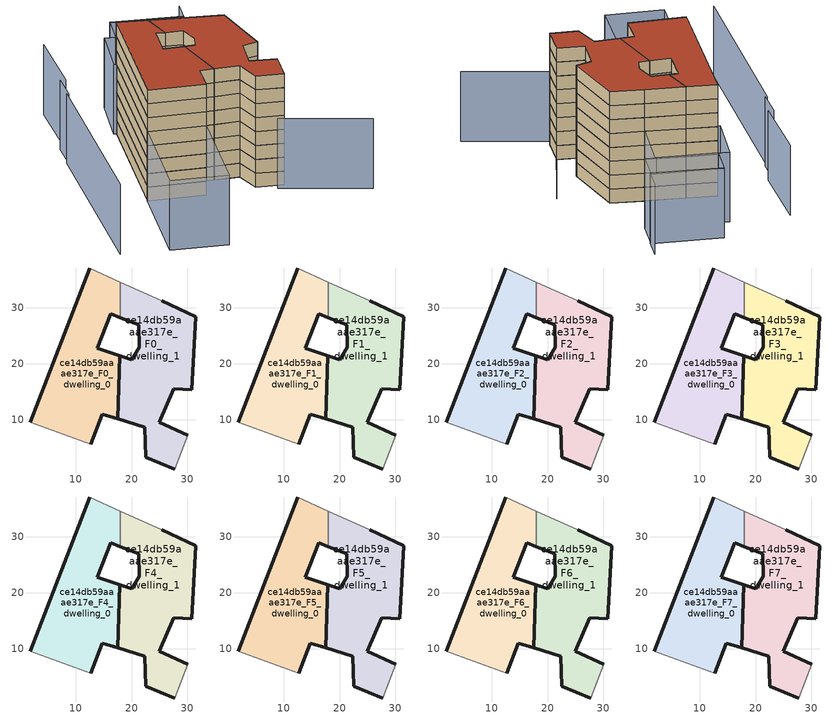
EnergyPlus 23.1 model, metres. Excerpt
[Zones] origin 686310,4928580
ce14db59aaae317e_F0_dwelling_0
 floor ground (EU_floor_Construction): 17.52,10.16 17.91,21.42 13.87,22.74 16.26,28.93 18.03,28.26 18.03,34.64 12.49,37.15 1.83,9.49 12.71,5.55 14.79,11 z0
 wall outside (EU_wall_Construction): 1.83,9.49 12.49,37.15 / 18.03,28.26 16.26,28.93 13.87,22.74 17.91,21.42 17.52,10.16 14.79,11 12.71,5.55 z0:3
 wall adiabatic (EU_wall_Construction): 12.71,5.55 1.83,9.49 / 12.49,37.15 18.03,34.64 z0:3
 wall to ce14db59aaae317e_F0_dwelling_1 (EU_wall_Construction): 18.03,34.64 18.03,28.26 z0:3
ce14db59aaae317e_F0_dwelling_1
 floor ground (EU_floor_Construction): 27.73,1.15 30.09,7.21 24.97,9.49 27.55,15.52 30.75,15.32 31.55,28.45 25.4,31.29 18.03,34.64 18.03,28.26 21.33,27 21.37,22.97 20.03,20.73 17.91,21.42 17.52,10.16 22.37,8.65 22.55,3.26 z0
 wall outside (EU_wall_Construction): 25.4,31.29 31.55,28.45 30.75,15.32 27.55,15.52 24.97,9.49 30.09,7.21 / 27.73,1.15 22.55,3.26 22.37,8.65 17.52,10.16 17.91,21.42 20.03,20.73 21.37,22.97 21.33,27 18.03,28.26 z0:3
 wall adiabatic (EU_wall_Construction): 18.03,34.64 25.4,31.29 / 30.09,7.21 27.73,1.15 z0:3
ce14db59aaae317e_F1_dwelling_0
 floor to ce14db59aaae317e_F0_dwelling_0 (EU_floor_Construction): 17.52,10.16 17.91,21.42 13.87,22.74 16.26,28.93 18.02,28.26 18.02,34.64 12.49,37.15 1.83,9.49 12.71,5.55 14.79,11 z3
 wall outside (EU_wall_Construction): 1.83,9.49 12.49,37.15 / 18.03,28.26 16.26,28.93 13.87,22.74 17.91,21.42 17.52,10.16 14.79,11 12.71,5.55 z3:6
 wall adiabatic (EU_wall_Construction): 12.71,5.55 1.83,9.49 / 12.49,37.15 18.03,34.64 z3:6
 wall to ce14db59aaae317e_F1_dwelling_1 (EU_wall_Construction): 18.03,34.64 18.03,28.26 z3:6
ce14db59aaae317e_F1_dwelling_1
 floor to ce14db59aaae317e_F0_dwelling_1 (EU_floor_Construction): 27.73,1.15 30.09,7.21 24.97,9.49 27.55,15.52 30.75,15.32 31.55,28.45 25.4,31.29 18.02,34.64 18.02,28.26 21.33,27 21.37,22.97 20.03,20.73 17.91,21.42 17.52,10.16 22.37,8.65 22.55,3.26 z3
 wall outside (EU_wall_Construction): 25.4,31.29 31.55,28.45 30.75,15.32 27.55,15.52 24.97,9.49 30.09,7.21 / 27.73,1.15 22.55,3.26 22.37,8.65 17.52,10.16 17.91,21.42 20.03,20.73 21.37,22.97 21.33,27 18.03,28.26 z3:6
 wall adiabatic (EU_wall_Construction): 18.03,34.64 25.4,31.29 / 30.09,7.21 27.73,1.15 z3:6
ce14db59aaae317e_F2_dwelling_0
 floor to ce14db59aaae317e_F1_dwelling_0 (EU_floor_Construction): 17.52,10.16 17.91,21.42 13.87,22.74 16.26,28.93 18.02,28.26 18.02,34.64 12.49,37.15 1.83,9.49 12.71,5.55 14.79,11 z6
 wall outside (EU_wall_Construction): 1.83,9.49 12.49,37.15 / 18.03,28.26 16.26,28.93 13.87,22.74 17.91,21.42 17.52,10.16 14.79,11 12.71,5.55 z6:9
 wall adiabatic (EU_wall_Construction): 12.71,5.55 1.83,9.49 / 12.49,37.15 18.03,34.64 z6:9
 wall to ce14db59aaae317e_F2_dwelling_1 (EU_wall_Construction): 18.03,34.64 18.03,28.26 z6:9
ce14db59aaae317e_F2_dwelling_1
 floor to ce14db59aaae317e_F1_dwelling_1 (EU_floor_Construction): 27.73,1.15 30.09,7.21 24.97,9.49 27.55,15.52 30.75,15.32 31.55,28.45 25.4,31.29 18.02,34.64 18.02,28.26 21.33,27 21.37,22.97 20.03,20.73 17.91,21.42 17.52,10.16 22.37,8.65 22.55,3.26 z6
 wall outside (EU_wall_Construction): 25.4,31.29 31.55,28.45 30.75,15.32 27.55,15.52 24.97,9.49 30.09,7.21 / 27.73,1.15 22.55,3.26 22.37,8.65 17.52,10.16 17.91,21.42 20.03,20.73 21.37,22.97 21.33,27 18.03,28.26 z6:9
 wall adiabatic (EU_wall_Construction): 18.03,34.64 25.4,31.29 / 30.09,7.21 27.73,1.15 z6:9
ce14db59aaae317e_F3_dwelling_0
 floor to ce14db59aaae317e_F2_dwelling_0 (EU_floor_Construction): 17.52,10.16 17.91,21.42 13.87,22.74 16.26,28.93 18.02,28.26 18.02,34.64 12.49,37.15 1.83,9.49 12.71,5.55 14.79,11 z9
 wall outside (EU_wall_Construction): 1.83,9.49 12.49,37.15 / 18.03,28.26 16.26,28.93 13.87,22.74 17.91,21.42 17.52,10.16 14.79,11 12.71,5.55 z9:12
 wall adiabatic (EU_wall_Construction): 12.71,5.55 1.83,9.49 / 12.49,37.15 18.03,34.64 z9:12
 wall to ce14db59aaae317e_F3_dwelling_1 (EU_wall_Construction): 18.03,34.64 18.03,28.26 z9:12
ce14db59aaae317e_F3_dwelling_1
 floor to ce14db59aaae317e_F2_dwelling_1 (EU_floor_Construction): 27.73,1.15 30.09,7.21 24.97,9.49 27.55,15.52 30.75,15.32 31.55,28.45 25.4,31.29 18.02,34.64 18.02,28.26 21.33,27 21.37,22.97 20.03,20.73 17.91,21.42 17.52,10.16 22.37,8.65 22.55,3.26 z9
 wall outside (EU_wall_Construction): 25.4,31.29 31.55,28.45 30.75,15.32 27.55,15.52 24.97,9.49 30.09,7.21 / 27.73,1.15 22.55,3.26 22.37,8.65 17.52,10.16 17.91,21.42 20.03,20.73 21.37,22.97 21.33,27 18.03,28.26 z9:12
 wall adiabatic (EU_wall_Construction): 18.03,34.64 25.4,31.29 / 30.09,7.21 27.73,1.15 z9:12
ce14db59aaae317e_F4_dwelling_0
 floor to ce14db59aaae317e_F3_dwelling_0 (EU_floor_Construction): 17.52,10.16 17.91,21.42 13.87,22.74 16.26,28.93 18.02,28.26 18.02,34.64 12.49,37.15 1.83,9.49 12.71,5.55 14.79,11 z12
 wall outside (EU_wall_Construction): 1.83,9.49 12.49,37.15 / 18.03,28.26 16.26,28.93 13.87,22.74 17.91,21.42 17.52,10.16 14.79,11 12.71,5.55 z12:15
 wall adiabatic (EU_wall_Construction): 12.71,5.55 1.83,9.49 / 12.49,37.15 18.03,34.64 z12:15
 wall to ce14db59aaae317e_F4_dwelling_1 (EU_wall_Construction): 18.03,34.64 18.03,28.26 z12:15
ce14db59aaae317e_F4_dwelling_1
 floor to ce14db59aaae317e_F3_dwelling_1 (EU_floor_Construction): 27.73,1.15 30.09,7.21 24.97,9.49 27.55,15.52 30.75,15.32 31.55,28.45 25.4,31.29 18.02,34.64 18.02,28.26 21.33,27 21.37,22.97 20.03,20.73 17.91,21.42 17.52,10.16 22.37,8.65 22.55,3.26 z12
 wall outside (EU_wall_Construction): 25.4,31.29 31.55,28.45 30.75,15.32 27.55,15.52 24.97,9.49 30.09,7.21 / 27.73,1.15 22.55,3.26 22.37,8.65 17.52,10.16 17.91,21.42 20.03,20.73 21.37,22.97 21.33,27 18.03,28.26 z12:15
 wall adiabatic (EU_wall_Construction): 18.03,34.64 25.4,31.29 / 30.09,7.21 27.73,1.15 z12:15
ce14db59aaae317e_F5_dwelling_0
 floor to ce14db59aaae317e_F4_dwelling_0 (EU_floor_Construction): 17.52,10.16 17.91,21.42 13.87,22.74 16.26,28.93 18.02,28.26 18.02,34.64 12.49,37.15 1.83,9.49 12.71,5.55 14.79,11 z15
 wall outside (EU_wall_Construction): 1.83,9.49 12.49,37.15 / 18.03,28.26 16.26,28.93 13.87,22.74 17.91,21.42 17.52,10.16 14.79,11 12.71,5.55 z15:18
 wall adiabatic (EU_wall_Construction): 12.71,5.55 1.83,9.49 / 12.49,37.15 18.03,34.64 z15:18
 wall to ce14db59aaae317e_F5_dwelling_1 (EU_wall_Construction): 18.03,34.64 18.03,28.26 z15:18
ce14db59aaae317e_F5_dwelling_1
 floor to ce14db59aaae317e_F4_dwelling_1 (EU_floor_Construction): 27.73,1.15 30.09,7.21 24.97,9.49 27.55,15.52 30.75,15.32 31.55,28.45 25.4,31.29 18.02,34.64 18.02,28.26 21.33,27 21.37,22.97 20.03,20.73 17.91,21.42 17.52,10.16 22.37,8.65 22.55,3.26 z15
 wall outside (EU_wall_Construction): 25.4,31.29 31.55,28.45 30.75,15.32 27.55,15.52 24.97,9.49 30.09,7.21 / 27.73,1.15 22.55,3.26 22.37,8.65 17.52,10.16 17.91,21.42 20.03,20.73 21.37,22.97 21.33,27 18.03,28.26 z15:18
 wall adiabatic (EU_wall_Construction): 18.03,34.64 25.4,31.29 / 30.09,7.21 27.73,1.15 z15:18
ce14db59aaae317e_F6_dwelling_0
 floor to ce14db59aaae317e_F5_dwelling_0 (EU_floor_Construction): 17.52,10.16 17.91,21.42 13.87,22.74 16.26,28.93 18.02,28.26 18.02,34.64 12.49,37.15 1.83,9.49 12.71,5.55 14.79,11 z18
 wall outside (EU_wall_Construction): 1.83,9.49 12.49,37.15 / 18.03,28.26 16.26,28.93 13.87,22.74 17.91,21.42 17.52,10.16 14.79,11 12.71,5.55 z18:21
 wall adiabatic (EU_wall_Construction): 12.71,5.55 1.83,9.49 / 12.49,37.15 18.03,34.64 z18:21
 wall to ce14db59aaae317e_F6_dwelling_1 (EU_wall_Construction): 18.03,34.64 18.03,28.26 z18:21
ce14db59aaae317e_F6_dwelling_1
 floor to ce14db59aaae317e_F5_dwelling_1 (EU_floor_Construction): 27.73,1.15 30.09,7.21 24.97,9.49 27.55,15.52 30.75,15.32 31.55,28.45 25.4,31.29 18.02,34.64 18.02,28.26 21.33,27 21.37,22.97 20.03,20.73 17.91,21.42 17.52,10.16 22.37,8.65 22.55,3.26 z18
 wall outside (EU_wall_Construction): 25.4,31.29 31.55,28.45 30.75,15.32 27.55,15.52 24.97,9.49 30.09,7.21 / 27.73,1.15 22.55,3.26 22.37,8.65 17.52,10.16 17.91,21.42 20.03,20.73 21.37,22.97 21.33,27 18.03,28.26 z18:21
 wall adiabatic (EU_wall_Construction): 18.03,34.64 25.4,31.29 / 30.09,7.21 27.73,1.15 z18:21
ce14db59aaae317e_F7_dwelling_0
 floor to ce14db59aaae317e_F6_dwelling_0 (EU_floor_Construction): 17.52,10.16 17.91,21.42 13.87,22.74 16.26,28.93 18.02,28.26 18.02,34.64 12.49,37.15 1.83,9.49 12.71,5.55 14.79,11 z21
 wall outside (EU_wall_Construction): 1.83,9.49 12.49,37.15 / 18.03,28.26 16.26,28.93 13.87,22.74 17.91,21.42 17.52,10.16 14.79,11 12.71,5.55 z21:24
 wall adiabatic (EU_wall_Construction): 12.71,5.55 1.83,9.49 / 12.49,37.15 18.03,34.64 z21:24
 wall to ce14db59aaae317e_F7_dwelling_1 (EU_wall_Construction): 18.03,34.64 18.03,28.26 z21:24
 roof outside (EU_roof_Construction): 18.03,34.64 18.03,28.26 16.26,28.93 13.87,22.74 17.91,21.42 17.52,10.16 14.79,11 12.71,5.55 1.83,9.49 12.49,37.15 z24
ce14db59aaae317e_F7_dwelling_1
 floor to ce14db59aaae317e_F6_dwelling_1 (EU_floor_Construction): 27.73,1.15 30.09,7.21 24.97,9.49 27.55,15.52 30.75,15.32 31.55,28.45 25.4,31.29 18.02,34.64 18.02,28.26 21.33,27 21.37,22.97 20.03,20.73 17.91,21.42 17.52,10.16 22.37,8.65 22.55,3.26 z21
 wall outside (EU_wall_Construction): 25.4,31.29 31.55,28.45 30.75,15.32 27.55,15.52 24.97,9.49 30.09,7.21 / 27.73,1.15 22.55,3.26 22.37,8.65 17.52,10.16 17.91,21.42 20.03,20.73 21.37,22.97 21.33,27 18.03,28.26 z21:24
 wall adiabatic (EU_wall_Construction): 18.03,34.64 25.4,31.29 / 30.09,7.21 27.73,1.15 z21:24
 roof outside (EU_roof_Construction): 31.55,28.45 30.75,15.32 27.55,15.52 24.97,9.49 30.09,7.21 27.73,1.15 22.55,3.26 22.37,8.65 17.52,10.16 17.91,21.42 20.03,20.73 21.37,22.97 21.33,27 18.03,28.26 18.03,34.64 25.4,31.29 z24
shading: 41.36,-9.23 25.9,0.63 / 25.9,0.63 39.12,21.37 / -2.42,31.56 -14.71,-6.55 / -0.3,37.12 -2.1,31.46 / 5.15,51.43 0.61,36.66 / 36.06,51.3 34.31,47.03 / 34.31,47.03 20.89,52.5 / 12.71,5.55 5.04,-14.51 / 5.04,-14.51 -5.82,-10.36 / -5.82,-10.36 1.85,9.71 / 1.85,9.71 12.71,5.55 / 16.42,47.6 29.91,41.83 / 29.91,41.83 25.4,31.29 / 25.4,31.29 11.91,37.06 / 11.91,37.06 16.42,47.6 / 18.47,46.57 21.03,52.75 / 21.03,52.75 34.27,47.26 / 34.27,47.26 31.71,41.09 / 31.71,41.09 18.47,46.57 z0:15
[Building]
EU S2 Campaign: North Axis=0; Terrain=City; Solar Distribution=FullExterior
[Site:Location]
Bologna: Latitude=44.5; Longitude=11.25; Time Zone=1; Elevation=37
[SizingPeriod:WeatherFileDays]
AnnualSizingPeriod: Begin Month=1; Begin Day of Month=1; End Month=12; End Day of Month=31; Day of Week for Start Day=Monday; Use Weather File Daylight Saving Period=No; Use Weather File Rain and Snow Indicators=No
[MATERIAL]
EU_InternalMass_Material: Roughness=MediumRough; Thickness=0.1; Conductivity=1; Density=1800; Specific Heat=900; Thermal Absorptance=0.9; Solar Absorptance=0.7; Visible Absorptance=0.7
[MATERIAL:NOMASS] Roughness=MediumRough; Thermal Absorptance=0.9; Solar Absorptance=0.7; Visible Absorptance=0.7
Name | Thermal Resistance
EU_wall_NoMass | 0.905828
EU_roof_NoMass | 0.37593
EU_floor_NoMass | 0.67114
[CONSTRUCTION]
EU_wall_Construction: EU_wall_NoMass
EU_roof_Construction: EU_roof_NoMass
EU_floor_Construction: EU_floor_NoMass
EU_InternalMass_Construction: EU_InternalMass_Material
[ZONE] Type=1; Multiplier=1; Ceiling Height=autocalculate; Floor Area=autocalculate; Part of Total Floor Area=Yes
Name | Volume
ce14db59aaae317e_F0_dwelling_0 | 870.811
ce14db59aaae317e_F1_dwelling_0; ce14db59aaae317e_F2_dwelling_0; ce14db59aaae317e_F3_dwelling_0; ce14db59aaae317e_F4_dwelling_0; ce14db59aaae317e_F5_dwelling_0; ce14db59aaae317e_F6_dwelling_0; ce14db59aaae317e_F7_dwelling_0 | 870.81
ce14db59aaae317e_F0_dwelling_1; ce14db59aaae317e_F1_dwelling_1; ce14db59aaae317e_F2_dwelling_1; ce14db59aaae317e_F3_dwelling_1; ce14db59aaae317e_F4_dwelling_1; ce14db59aaae317e_F5_dwelling_1; ce14db59aaae317e_F6_dwelling_1; ce14db59aaae317e_F7_dwelling_1 | 870.789
[INTERNALMASS] Construction=EU_InternalMass_Construction
Name | Zone or ZoneList | Surface Area
ce14db59aaae317e_F0_dwelling_0_EU_InternalMass | ce14db59aaae317e_F0_dwelling_0 | 290.27
ce14db59aaae317e_F0_dwelling_1_EU_InternalMass | ce14db59aaae317e_F0_dwelling_1 | 290.264
ce14db59aaae317e_F1_dwelling_0_EU_InternalMass | ce14db59aaae317e_F1_dwelling_0 | 290.27
ce14db59aaae317e_F1_dwelling_1_EU_InternalMass | ce14db59aaae317e_F1_dwelling_1 | 290.264
ce14db59aaae317e_F2_dwelling_0_EU_InternalMass | ce14db59aaae317e_F2_dwelling_0 | 290.27
ce14db59aaae317e_F2_dwelling_1_EU_InternalMass | ce14db59aaae317e_F2_dwelling_1 | 290.264
ce14db59aaae317e_F3_dwelling_0_EU_InternalMass | ce14db59aaae317e_F3_dwelling_0 | 290.27
ce14db59aaae317e_F3_dwelling_1_EU_InternalMass | ce14db59aaae317e_F3_dwelling_1 | 290.264
ce14db59aaae317e_F4_dwelling_0_EU_InternalMass | ce14db59aaae317e_F4_dwelling_0 | 290.27
ce14db59aaae317e_F4_dwelling_1_EU_InternalMass | ce14db59aaae317e_F4_dwelling_1 | 290.264
ce14db59aaae317e_F5_dwelling_0_EU_InternalMass | ce14db59aaae317e_F5_dwelling_0 | 290.27
ce14db59aaae317e_F5_dwelling_1_EU_InternalMass | ce14db59aaae317e_F5_dwelling_1 | 290.264
ce14db59aaae317e_F6_dwelling_0_EU_InternalMass | ce14db59aaae317e_F6_dwelling_0 | 290.27
ce14db59aaae317e_F6_dwelling_1_EU_InternalMass | ce14db59aaae317e_F6_dwelling_1 | 290.264
ce14db59aaae317e_F7_dwelling_0_EU_InternalMass | ce14db59aaae317e_F7_dwelling_0 | 290.27
ce14db59aaae317e_F7_dwelling_1_EU_InternalMass | ce14db59aaae317e_F7_dwelling_1 | 290.264
[OTHEREQUIPMENT] Fuel Type=Electricity; Design Level Calculation Method=Watts/Area; Power per Zone Floor Area=1; Fraction Latent=0; Fraction Radiant=0; Fraction Lost=0; Carbon Dioxide Generation Rate=0; EndUse Subcategory=EU_Step8_InternalGains
Name | Zone or ZoneList or Space or SpaceList | Schedule
EU_Step8_InternalGain_ce14db59aaae317e_F0_dwelling_0_f000 | ce14db59aaae317e_F0_dwelling_0 | EU_Step8_GainSchedule_ce14db59aaae317e_F0_dwelling_0_f000
EU_Step8_InternalGain_ce14db59aaae317e_F0_dwelling_1_f000 | ce14db59aaae317e_F0_dwelling_1 | EU_Step8_GainSchedule_ce14db59aaae317e_F0_dwelling_1_f000
EU_Step8_InternalGain_ce14db59aaae317e_F1_dwelling_0_f000 | ce14db59aaae317e_F1_dwelling_0 | EU_Step8_GainSchedule_ce14db59aaae317e_F1_dwelling_0_f000
EU_Step8_InternalGain_ce14db59aaae317e_F1_dwelling_1_f000 | ce14db59aaae317e_F1_dwelling_1 | EU_Step8_GainSchedule_ce14db59aaae317e_F1_dwelling_1_f000
EU_Step8_InternalGain_ce14db59aaae317e_F2_dwelling_0_f000 | ce14db59aaae317e_F2_dwelling_0 | EU_Step8_GainSchedule_ce14db59aaae317e_F2_dwelling_0_f000
EU_Step8_InternalGain_ce14db59aaae317e_F2_dwelling_1_f000 | ce14db59aaae317e_F2_dwelling_1 | EU_Step8_GainSchedule_ce14db59aaae317e_F2_dwelling_1_f000
EU_Step8_InternalGain_ce14db59aaae317e_F3_dwelling_0_f000 | ce14db59aaae317e_F3_dwelling_0 | EU_Step8_GainSchedule_ce14db59aaae317e_F3_dwelling_0_f000
EU_Step8_InternalGain_ce14db59aaae317e_F3_dwelling_1_f000 | ce14db59aaae317e_F3_dwelling_1 | EU_Step8_GainSchedule_ce14db59aaae317e_F3_dwelling_1_f000
EU_Step8_InternalGain_ce14db59aaae317e_F4_dwelling_0_f000 | ce14db59aaae317e_F4_dwelling_0 | EU_Step8_GainSchedule_ce14db59aaae317e_F4_dwelling_0_f000
EU_Step8_InternalGain_ce14db59aaae317e_F4_dwelling_1_f000 | ce14db59aaae317e_F4_dwelling_1 | EU_Step8_GainSchedule_ce14db59aaae317e_F4_dwelling_1_f000
EU_Step8_InternalGain_ce14db59aaae317e_F5_dwelling_0_f000 | ce14db59aaae317e_F5_dwelling_0 | EU_Step8_GainSchedule_ce14db59aaae317e_F5_dwelling_0_f000
EU_Step8_InternalGain_ce14db59aaae317e_F5_dwelling_1_f000 | ce14db59aaae317e_F5_dwelling_1 | EU_Step8_GainSchedule_ce14db59aaae317e_F5_dwelling_1_f000
EU_Step8_InternalGain_ce14db59aaae317e_F6_dwelling_0_f000 | ce14db59aaae317e_F6_dwelling_0 | EU_Step8_GainSchedule_ce14db59aaae317e_F6_dwelling_0_f000
EU_Step8_InternalGain_ce14db59aaae317e_F6_dwelling_1_f000 | ce14db59aaae317e_F6_dwelling_1 | EU_Step8_GainSchedule_ce14db59aaae317e_F6_dwelling_1_f000
EU_Step8_InternalGain_ce14db59aaae317e_F7_dwelling_0_f000 | ce14db59aaae317e_F7_dwelling_0 | EU_Step8_GainSchedule_ce14db59aaae317e_F7_dwelling_0_f000
EU_Step8_InternalGain_ce14db59aaae317e_F7_dwelling_1_f000 | ce14db59aaae317e_F7_dwelling_1 | EU_Step8_GainSchedule_ce14db59aaae317e_F7_dwelling_1_f000
[ZONEVENTILATION:DESIGNFLOWRATE] Schedule=EU_AlwaysOn; Design Flow Rate Calculation Method=AirChanges/Hour; Air Changes per Hour=0.73129; Ventilation Type=Natural; Fan Pressure Rise=0; Fan Total Efficiency=1; Constant Term Coefficient=1; Temperature Term Coefficient=0; Velocity Term Coefficient=0; Velocity Squared Term Coefficient=0; Minimum Indoor Temperature=-100; Maximum Indoor Temperature=100; Delta Temperature=-100; Minimum Outdoor Temperature=-100; Maximum Outdoor Temperature=100; Maximum Wind Speed=40
Name | Zone or ZoneList or Space or SpaceList
EU_ConstantAir_ce14db59aaae317e_F0_dwelling_0 | ce14db59aaae317e_F0_dwelling_0
EU_ConstantAir_ce14db59aaae317e_F0_dwelling_1 | ce14db59aaae317e_F0_dwelling_1
EU_ConstantAir_ce14db59aaae317e_F1_dwelling_0 | ce14db59aaae317e_F1_dwelling_0
EU_ConstantAir_ce14db59aaae317e_F1_dwelling_1 | ce14db59aaae317e_F1_dwelling_1
EU_ConstantAir_ce14db59aaae317e_F2_dwelling_0 | ce14db59aaae317e_F2_dwelling_0
EU_ConstantAir_ce14db59aaae317e_F2_dwelling_1 | ce14db59aaae317e_F2_dwelling_1
EU_ConstantAir_ce14db59aaae317e_F3_dwelling_0 | ce14db59aaae317e_F3_dwelling_0
EU_ConstantAir_ce14db59aaae317e_F3_dwelling_1 | ce14db59aaae317e_F3_dwelling_1
EU_ConstantAir_ce14db59aaae317e_F4_dwelling_0 | ce14db59aaae317e_F4_dwelling_0
EU_ConstantAir_ce14db59aaae317e_F4_dwelling_1 | ce14db59aaae317e_F4_dwelling_1
EU_ConstantAir_ce14db59aaae317e_F5_dwelling_0 | ce14db59aaae317e_F5_dwelling_0
EU_ConstantAir_ce14db59aaae317e_F5_dwelling_1 | ce14db59aaae317e_F5_dwelling_1
EU_ConstantAir_ce14db59aaae317e_F6_dwelling_0 | ce14db59aaae317e_F6_dwelling_0
EU_ConstantAir_ce14db59aaae317e_F6_dwelling_1 | ce14db59aaae317e_F6_dwelling_1
EU_ConstantAir_ce14db59aaae317e_F7_dwelling_0 | ce14db59aaae317e_F7_dwelling_0
EU_ConstantAir_ce14db59aaae317e_F7_dwelling_1 | ce14db59aaae317e_F7_dwelling_1
[HVACTEMPLATE:THERMOSTAT] Constant Heating Setpoint=20; Constant Cooling Setpoint=50
EU_HeatOnly_ce14db59aaae317e_F0_dwelling_0; EU_HeatOnly_ce14db59aaae317e_F0_dwelling_1; EU_HeatOnly_ce14db59aaae317e_F1_dwelling_0; EU_HeatOnly_ce14db59aaae317e_F1_dwelling_1; EU_HeatOnly_ce14db59aaae317e_F2_dwelling_0; EU_HeatOnly_ce14db59aaae317e_F2_dwelling_1; EU_HeatOnly_ce14db59aaae317e_F3_dwelling_0; EU_HeatOnly_ce14db59aaae317e_F3_dwelling_1; EU_HeatOnly_ce14db59aaae317e_F4_dwelling_0; EU_HeatOnly_ce14db59aaae317e_F4_dwelling_1; EU_HeatOnly_ce14db59aaae317e_F5_dwelling_0; EU_HeatOnly_ce14db59aaae317e_F5_dwelling_1; EU_HeatOnly_ce14db59aaae317e_F6_dwelling_0; EU_HeatOnly_ce14db59aaae317e_F6_dwelling_1; EU_HeatOnly_ce14db59aaae317e_F7_dwelling_0; EU_HeatOnly_ce14db59aaae317e_F7_dwelling_1
[HVACTEMPLATE:ZONE:IDEALLOADSAIRSYSTEM] System Availability Schedule=EU_AlwaysOn; Maximum Heating Supply Air Temperature=50; Minimum Cooling Supply Air Temperature=13; Maximum Heating Supply Air Humidity Ratio=0.0156; Minimum Cooling Supply Air Humidity Ratio=0.0077; Heating Limit=NoLimit; Cooling Limit=NoLimit; Heating Availability Schedule=EU_AlwaysOn; Cooling Availability Schedule=EU_CoolingOff; Dehumidification Control Type=ConstantSensibleHeatRatio; Cooling Sensible Heat Ratio=0.7; Dehumidification Setpoint=60; Humidification Control Type=None; Humidification Setpoint=30; Outdoor Air Method=None; Outdoor Air Flow Rate per Person=0.00944; Outdoor Air Flow Rate per Zone Floor Area=0; Outdoor Air Flow Rate per Zone=0; Demand Controlled Ventilation Type=None; Outdoor Air Economizer Type=NoEconomizer; Heat Recovery Type=None; Sensible Heat Recovery Effectiveness=0.7; Latent Heat Recovery Effectiveness=0.65
Name | Template Thermostat
ce14db59aaae317e_F0_dwelling_0 | EU_HeatOnly_ce14db59aaae317e_F0_dwelling_0
ce14db59aaae317e_F0_dwelling_1 | EU_HeatOnly_ce14db59aaae317e_F0_dwelling_1
ce14db59aaae317e_F1_dwelling_0 | EU_HeatOnly_ce14db59aaae317e_F1_dwelling_0
ce14db59aaae317e_F1_dwelling_1 | EU_HeatOnly_ce14db59aaae317e_F1_dwelling_1
ce14db59aaae317e_F2_dwelling_0 | EU_HeatOnly_ce14db59aaae317e_F2_dwelling_0
ce14db59aaae317e_F2_dwelling_1 | EU_HeatOnly_ce14db59aaae317e_F2_dwelling_1
ce14db59aaae317e_F3_dwelling_0 | EU_HeatOnly_ce14db59aaae317e_F3_dwelling_0
ce14db59aaae317e_F3_dwelling_1 | EU_HeatOnly_ce14db59aaae317e_F3_dwelling_1
ce14db59aaae317e_F4_dwelling_0 | EU_HeatOnly_ce14db59aaae317e_F4_dwelling_0
ce14db59aaae317e_F4_dwelling_1 | EU_HeatOnly_ce14db59aaae317e_F4_dwelling_1
ce14db59aaae317e_F5_dwelling_0 | EU_HeatOnly_ce14db59aaae317e_F5_dwelling_0
ce14db59aaae317e_F5_dwelling_1 | EU_HeatOnly_ce14db59aaae317e_F5_dwelling_1
ce14db59aaae317e_F6_dwelling_0 | EU_HeatOnly_ce14db59aaae317e_F6_dwelling_0
ce14db59aaae317e_F6_dwelling_1 | EU_HeatOnly_ce14db59aaae317e_F6_dwelling_1
ce14db59aaae317e_F7_dwelling_0 | EU_HeatOnly_ce14db59aaae317e_F7_dwelling_0
ce14db59aaae317e_F7_dwelling_1 | EU_HeatOnly_ce14db59aaae317e_F7_dwelling_1
[SIZING:ZONE] Zone Cooling Design Supply Air Temperature Input Method=SupplyAirTemperature; Zone Cooling Design Supply Air Temperature=13; Zone Heating Design Supply Air Temperature Input Method=SupplyAirTemperature; Zone Heating Design Supply Air Temperature=50; Zone Cooling Design Supply Air Humidity Ratio=0.008; Zone Heating Design Supply Air Humidity Ratio=0.008; Cooling Design Air Flow Method=DesignDay; Cooling Design Air Flow Rate=0; Cooling Minimum Air Flow per Zone Floor Area=0.000762; Cooling Minimum Air Flow=0; Cooling Minimum Air Flow Fraction=0.2; Heating Design Air Flow Method=DesignDay; Heating Design Air Flow Rate=0; Heating Maximum Air Flow per Zone Floor Area=0.002032; Heating Maximum Air Flow=0.141576; Heating Maximum Air Flow Fraction=0.3; Account for Dedicated Outdoor Air System=No; Dedicated Outdoor Air System Control Strategy=NeutralSupplyAir; Dedicated Outdoor Air Low Setpoint Temperature for Design=autosize; Dedicated Outdoor Air High Setpoint Temperature for Design=autosize; Zone Load Sizing Method=Sensible Load Only No Latent Load; Zone Latent Cooling Design Supply Air Humidity Ratio Input Method=HumidityRatioDifference; Zone Cooling Design Supply Air Humidity Ratio Difference=0.005; Zone Latent Heating Design Supply Air Humidity Ratio Input Method=HumidityRatioDifference; Zone Humidification Design Supply Air Humidity Ratio Difference=0.005
ce14db59aaae317e_F0_dwelling_0; ce14db59aaae317e_F0_dwelling_1; ce14db59aaae317e_F1_dwelling_0; ce14db59aaae317e_F1_dwelling_1; ce14db59aaae317e_F2_dwelling_0; ce14db59aaae317e_F2_dwelling_1; ce14db59aaae317e_F3_dwelling_0; ce14db59aaae317e_F3_dwelling_1; ce14db59aaae317e_F4_dwelling_0; ce14db59aaae317e_F4_dwelling_1; ce14db59aaae317e_F5_dwelling_0; ce14db59aaae317e_F5_dwelling_1; ce14db59aaae317e_F6_dwelling_0; ce14db59aaae317e_F6_dwelling_1; ce14db59aaae317e_F7_dwelling_0; ce14db59aaae317e_F7_dwelling_1
[SCHEDULE:CONSTANT]
Name | Hourly Value
EU_AlwaysOn | 1
EU_CoolingOff | 0
[SCHEDULE:FILE] Column Number=1; Rows to Skip at Top=0; Number of Hours of Data=8760; Column Separator=Comma; Interpolate to Timestep=No; Minutes per Item=60; Adjust Schedule for Daylight Savings=Yes
Name | File
EU_Step8_GainSchedule_ce14db59aaae317e_F0_dwelling_0_f000 | ../../schedules/ce14db59aaae317e/ce14db59aaae317e_F0_dwelling_0_f000_gain.csv
EU_Step8_GainSchedule_ce14db59aaae317e_F0_dwelling_1_f000 | ../../schedules/ce14db59aaae317e/ce14db59aaae317e_F0_dwelling_1_f000_gain.csv
EU_Step8_GainSchedule_ce14db59aaae317e_F1_dwelling_0_f000 | ../../schedules/ce14db59aaae317e/ce14db59aaae317e_F1_dwelling_0_f000_gain.csv
EU_Step8_GainSchedule_ce14db59aaae317e_F1_dwelling_1_f000 | ../../schedules/ce14db59aaae317e/ce14db59aaae317e_F1_dwelling_1_f000_gain.csv
EU_Step8_GainSchedule_ce14db59aaae317e_F2_dwelling_0_f000 | ../../schedules/ce14db59aaae317e/ce14db59aaae317e_F2_dwelling_0_f000_gain.csv
EU_Step8_GainSchedule_ce14db59aaae317e_F2_dwelling_1_f000 | ../../schedules/ce14db59aaae317e/ce14db59aaae317e_F2_dwelling_1_f000_gain.csv
EU_Step8_GainSchedule_ce14db59aaae317e_F3_dwelling_0_f000 | ../../schedules/ce14db59aaae317e/ce14db59aaae317e_F3_dwelling_0_f000_gain.csv
EU_Step8_GainSchedule_ce14db59aaae317e_F3_dwelling_1_f000 | ../../schedules/ce14db59aaae317e/ce14db59aaae317e_F3_dwelling_1_f000_gain.csv
EU_Step8_GainSchedule_ce14db59aaae317e_F4_dwelling_0_f000 | ../../schedules/ce14db59aaae317e/ce14db59aaae317e_F4_dwelling_0_f000_gain.csv
EU_Step8_GainSchedule_ce14db59aaae317e_F4_dwelling_1_f000 | ../../schedules/ce14db59aaae317e/ce14db59aaae317e_F4_dwelling_1_f000_gain.csv
EU_Step8_GainSchedule_ce14db59aaae317e_F5_dwelling_0_f000 | ../../schedules/ce14db59aaae317e/ce14db59aaae317e_F5_dwelling_0_f000_gain.csv
EU_Step8_GainSchedule_ce14db59aaae317e_F5_dwelling_1_f000 | ../../schedules/ce14db59aaae317e/ce14db59aaae317e_F5_dwelling_1_f000_gain.csv
EU_Step8_GainSchedule_ce14db59aaae317e_F6_dwelling_0_f000 | ../../schedules/ce14db59aaae317e/ce14db59aaae317e_F6_dwelling_0_f000_gain.csv
EU_Step8_GainSchedule_ce14db59aaae317e_F6_dwelling_1_f000 | ../../schedules/ce14db59aaae317e/ce14db59aaae317e_F6_dwelling_1_f000_gain.csv
EU_Step8_GainSchedule_ce14db59aaae317e_F7_dwelling_0_f000 | ../../schedules/ce14db59aaae317e/ce14db59aaae317e_F7_dwelling_0_f000_gain.csv
EU_Step8_GainSchedule_ce14db59aaae317e_F7_dwelling_1_f000 | ../../schedules/ce14db59aaae317e/ce14db59aaae317e_F7_dwelling_1_f000_gain.csv
